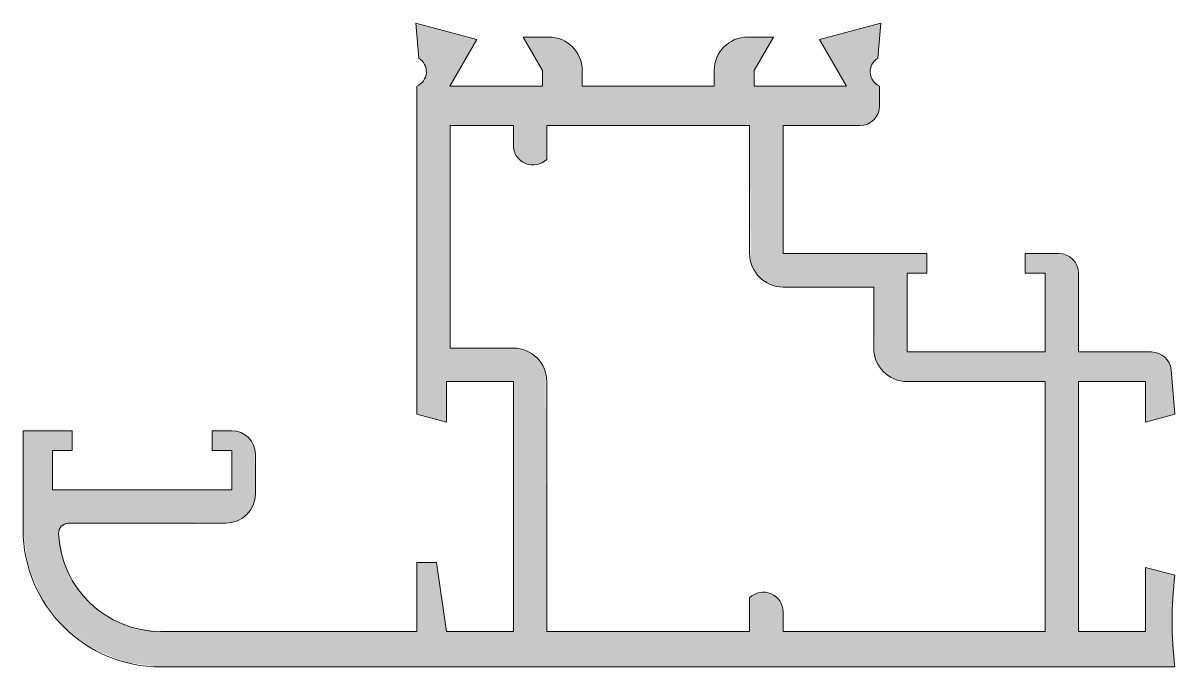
# Model space of a CAD drawing. Header units: metres. Extents: x 0 to 58.5, y 0 to 32.7.
import ezdxf

# ---------------------------------------------------------------- set-up
doc = ezdxf.new("R2010")
doc.units = ezdxf.units.M
doc.layers.add('A-DETL-GENF', color=92, linetype='Continuous', lineweight=18)

# ---------------------------------------------------------------- blocks, each defined once
blk = doc.blocks.new('31 Solarlux p_05 - 31Solarlux p_05-971075-00_0 Basismaterialen')
at = {"layer": 'A-DETL-GENF'}
h = blk.add_hatch(color=256, dxfattribs=at)
h.paths.add_polyline_path([(58.5, 0), (58.35, 2.329), (58.5, 4.659), (57, 5.061), (57, 1.8), (53.6, 1.8), (53.6, 14.5), (57, 14.5), (57, 12.439), (58.5, 12.841), (58.252, 15.328), (58.143, 15.55), (57.983, 15.737), (57.782, 15.88), (57.552, 15.97), (57.307, 16), (53.6, 16), (53.566, 20.259), (53.466, 20.5), (53.307, 20.707), (53.1, 20.866), (52.859, 20.966), (52.6, 21), (50.9, 21), (50.9, 20), (51.9, 20), (51.9, 16), (44.9, 16), (44.9, 20), (45.9, 20), (45.9, 21), (38.6, 21), (38.6, 27.5), (42.759, 27.534), (43, 27.634), (43.207, 27.793), (43.366, 28), (43.466, 28.241), (43.5, 28.5), (43.5, 29.5), (43.195, 29.737), (43.035, 30.088), (43.055, 30.473), (43.252, 30.805), (43.404, 30.926), (43.56, 32.711), (40.451, 31.878), (41.824, 29.5), (37.123, 29.5), (37.123, 30.3), (38.105, 32), (36.36, 31.942), (35.95, 31.772), (35.598, 31.502), (35.328, 31.15), (35.158, 30.74), (35.1, 30.3), (35.1, 29.5), (28.4, 29.5), (28.342, 30.74), (28.172, 31.15), (27.902, 31.502), (27.55, 31.772), (27.14, 31.942), (26.7, 32), (25.395, 32), (26.377, 30.3), (26.377, 29.5), (21.676, 29.5), (23.049, 31.878), (19.94, 32.711), (20.095, 30.93), (20.369, 30.655), (20.482, 30.284), (20.41, 29.903), (20.168, 29.6), (20, 29.5), (20, 12.841), (21.5, 12.439), (21.5, 14.5), (24.9, 14.5), (24.9, 1.8), (21.5, 1.8), (21, 5.3), (20, 5.3), (20, 1.8), (7, 1.8), (5.69, 1.968), (4.464, 2.46), (3.402, 3.246), (2.572, 4.273), (2.028, 5.477), (1.813, 6.893), (1.906, 7.102), (2.082, 7.248), (2.304, 7.3), (10.688, 7.351), (11.05, 7.501), (11.361, 7.739), (11.599, 8.05), (11.749, 8.412), (11.8, 8.8), (11.759, 11.111), (11.639, 11.4), (11.449, 11.649), (11.2, 11.839), (10.911, 11.959), (10.6, 12), (9.6, 12), (9.6, 11), (10.6, 11), (10.6, 9), (1.5, 9), (1.5, 11), (2.5, 11), (2.5, 12), (0, 12), (0, 7), (0.239, 5.188), (0.938, 3.5), (2.05, 2.05), (3.5, 0.938), (5.188, 0.239), (7, 0)])
h.paths.add_polyline_path([(26.6, 1.8), (26.542, 14.94), (26.372, 15.35), (26.102, 15.702), (25.75, 15.972), (25.34, 16.142), (24.9, 16.2), (21.7, 16.2), (21.7, 27.5), (24.9, 27.5), (24.934, 26.242), (25.033, 26.002), (25.191, 25.795), (25.396, 25.636), (25.636, 25.536), (25.893, 25.5), (26.151, 25.532), (26.392, 25.63), (26.6, 25.786), (26.6, 27.5), (36.9, 27.5), (36.958, 20.56), (37.128, 20.15), (37.398, 19.798), (37.75, 19.528), (38.16, 19.358), (38.6, 19.3), (43.2, 19.3), (43.258, 15.76), (43.428, 15.35), (43.698, 14.998), (44.05, 14.728), (44.46, 14.558), (44.9, 14.5), (51.9, 14.5), (51.9, 1.8), (38.6, 1.8), (38.566, 3.058), (38.467, 3.298), (38.309, 3.505), (38.104, 3.664), (37.864, 3.764), (37.607, 3.8), (37.349, 3.768), (37.108, 3.67), (36.9, 3.514), (36.9, 1.8)])
for p, q in [((23.049, 31.878), (19.94, 32.711)), ((19.94, 32.711), (20.095, 30.93)), ((43.56, 32.711), (40.451, 31.878)), ((43.404, 30.926), (43.56, 32.711)), ((21.676, 29.5), (23.049, 31.878)), ((26.7, 32), (25.395, 32)), ((25.395, 32), (26.377, 30.3)), ((38.105, 32), (36.8, 32)), ((37.123, 30.3), (38.105, 32)), ((40.451, 31.878), (41.824, 29.5)), ((26.377, 30.3), (26.377, 29.5)), ((28.4, 29.5), (28.4, 30.3)), ((35.1, 30.3), (35.1, 29.5)), ((37.123, 29.5), (37.123, 30.3)), ((20, 29.5), (20, 12.841)), ((26.377, 29.5), (21.676, 29.5)), ((35.1, 29.5), (28.4, 29.5)), ((41.824, 29.5), (37.123, 29.5)), ((43.5, 28.5), (43.5, 29.5)), ((21.7, 16.2), (21.7, 27.5)), ((21.7, 27.5), (24.9, 27.5)), ((24.9, 27.5), (24.9, 26.5)), ((26.6, 25.786), (26.6, 27.5)), ((26.6, 27.5), (36.9, 27.5)), ((36.9, 27.5), (36.9, 21)), ((38.6, 21), (38.6, 27.5)), ((38.6, 27.5), (42.5, 27.5)), ((45.9, 21), (38.6, 21)), ((45.9, 20), (45.9, 21)), ((52.6, 21), (50.9, 21)), ((50.9, 21), (50.9, 20)), ((44.9, 16), (44.9, 20)), ((44.9, 20), (45.9, 20)), ((50.9, 20), (51.9, 20)), ((51.9, 20), (51.9, 16)), ((53.6, 16), (53.6, 20)), ((38.6, 19.3), (43.2, 19.3)), ((43.2, 19.3), (43.2, 16.2)), ((24.9, 16.2), (21.7, 16.2)), ((51.9, 16), (44.9, 16)), ((57.307, 16), (53.6, 16)), ((58.5, 12.841), (58.304, 15.087)), ((21.5, 12.439), (21.5, 14.5)), ((21.5, 14.5), (24.9, 14.5)), ((24.9, 14.5), (24.9, 1.8)), ((26.6, 1.8), (26.6, 14.5)), ((44.9, 14.5), (51.9, 14.5)), ((51.9, 14.5), (51.9, 1.8)), ((53.6, 1.8), (53.6, 14.5)), ((53.6, 14.5), (57, 14.5)), ((57, 14.5), (57, 12.439)), ((20, 12.841), (21.5, 12.439)), ((57, 12.439), (58.5, 12.841)), ((0, 12), (0, 7)), ((2.5, 12), (0, 12)), ((2.5, 11), (2.5, 12)), ((10.6, 12), (9.6, 12)), ((9.6, 12), (9.6, 11)), ((1.5, 9), (1.5, 11)), ((1.5, 11), (2.5, 11)), ((9.6, 11), (10.6, 11)), ((10.6, 11), (10.6, 9)), ((11.8, 8.8), (11.8, 10.8)), ((10.6, 9), (1.5, 9)), ((2.304, 7.3), (10.3, 7.3)), ((21, 5.3), (20, 5.3)), ((20, 5.3), (20, 1.8)), ((21.5, 1.8), (21, 5.3)), ((58.5, 4.659), (57, 5.061)), ((57, 5.061), (57, 1.8)), ((36.9, 3.514), (36.9, 1.8)), ((38.6, 1.8), (38.6, 2.8)), ((20, 1.8), (7, 1.8)), ((24.9, 1.8), (21.5, 1.8)), ((36.9, 1.8), (26.6, 1.8)), ((51.9, 1.8), (38.6, 1.8)), ((57, 1.8), (53.6, 1.8)), ((7, 0), (58.5, 0))]:
    blk.add_line(p, q, dxfattribs=at)
for centre, radius, start, end in [((26.7, 30.3), 1.7, 360, 90), ((36.8, 30.3), 1.7, 90, 180), ((19.675, 30.24), 0.808, 293.70158, 58.66601), ((43.828, 30.238), 0.808, 121.66161, 246.02015), ((42.5, 28.5), 1, 270, 0), ((25.9, 26.5), 1, 180, 314.427), ((38.6, 21), 1.7, 180, 270), ((52.6, 20), 1, 360, 90), ((24.9, 14.5), 1.7, 360, 90), ((44.9, 16.2), 1.7, 180, 270), ((57.307, 15), 1, 5, 90), ((10.6, 10.8), 1.2, 360, 90), ((10.3, 8.8), 1.5, 270, 0), ((2.304, 6.8), 0.5, 90, 182.43885), ((7, 7), 7, 180, 270), ((7, 7), 5.2, 182.43885, 270), ((76.511, 2.329), 18.161, 172.63101, 187.36899), ((37.6, 2.8), 1, 0, 134.427)]:
    blk.add_arc(centre, radius, start, end, dxfattribs=at)

msp = doc.modelspace()

# ---------------------------------------------------------------- block references
msp.add_blockref('31 Solarlux p_05 - 31Solarlux p_05-971075-00_0 Basismaterialen', (0, 0))

doc.saveas('drawing.dxf')
